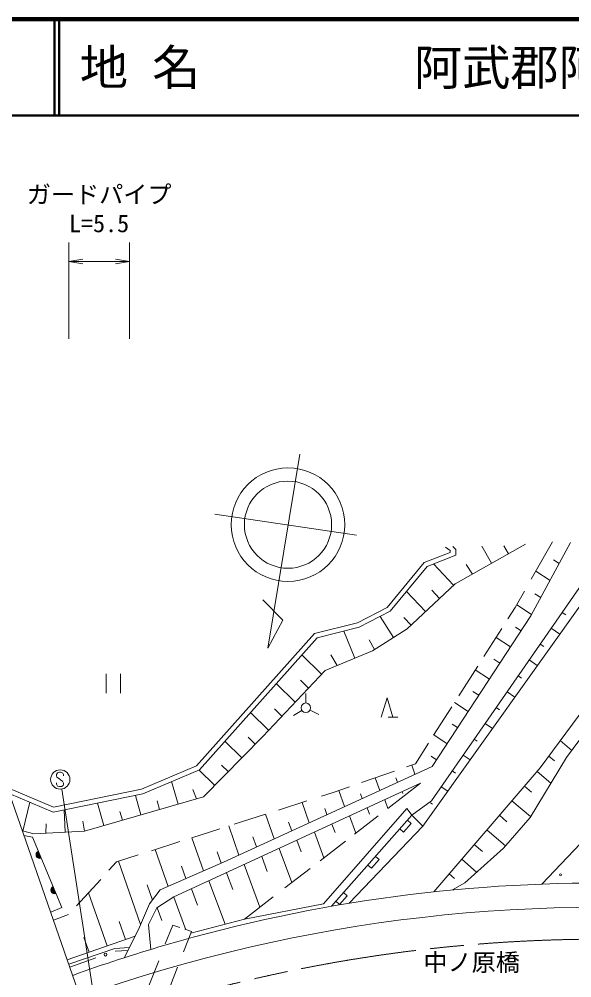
# Model space of a CAD drawing. Units: millimetres, scale not verified. Extents: x 40000 to 680000, y 20000 to 380000.
# Drawn here: x 364095 to 421386, y 280587 to 380000 of the extents above; entities that cross this region are included whole.
import ezdxf
from ezdxf.enums import TextEntityAlignment as Align

# ---------------------------------------------------------------- set-up
doc = ezdxf.new("R2010")
doc.units = ezdxf.units.MM
doc.header["$LTSCALE"] = 1000
doc.linetypes.add('CHAIN', pattern=[18.5, 12, -1.5, 3.5, -1.5])
for name, color, linetype, lineweight in [('M-BGD', 7, 'Continuous', 13), ('M-BMK', 2, 'CHAIN', 13), ('M-BMK-SRVR', 3, 'Continuous', 13), ('M-STR-STR1', 1, 'Continuous', 13), ('M-STR-STR3', 7, 'Continuous', 13), ('M-STR-STRC', 7, 'Continuous', 13), ('M-TTL', 2, 'Continuous', 140), ('M-TTL-LINE', 7, 'Continuous', 50)]:
    doc.layers.add(name, color=color, linetype=linetype, lineweight=lineweight)
doc.layers.add('M-TTL-TXT', color=7, linetype='Continuous')
doc.styles.add('ＭＳ ゴシック', font='')
doc.styles.get('ＭＳ ゴシック').set_extended_font_data('MS Gothic')

# ---------------------------------------------------------------- blocks, each defined once
blk = doc.blocks.new('open_arrow')
at = {"color": 0, "linetype": 'Continuous', "lineweight": -2}
blk.add_lwpolyline([(7.5, 1.25), (0, 0), (7.5, -1.25)], dxfattribs=at)

msp = doc.modelspace()

# ---------------------------------------------------------------- linework, layer by layer
at = {"layer": 'M-BGD'}
for p, q in [((405939, 296297), (427088, 325995)), ((406850, 298940), (425559, 325948)), ((408776, 324888), (408283, 325237)), ((409356, 325004), (409063, 325307)), ((409277, 321447), (416601, 325557)), ((412071, 325345), (413065, 323573)), ((414809, 324552), (414351, 325369)), ((417140, 318112), (421265, 325717)), ((417189, 321931), (419388, 325794)), ((406093, 323654), (408776, 324688)), ((406397, 323237), (409350, 324427)), ((408776, 324888), (408776, 324688)), ((409350, 324427), (409356, 325004)), ((402243, 319006), (406093, 323654)), ((402563, 318610), (406397, 323237)), ((409132, 321310), (407062, 323505)), ((411079, 322458), (410443, 323434)), ((420086, 323543), (419481, 323940)), ((419129, 321779), (417653, 322747)), ((404316, 316769), (409277, 321447)), ((404255, 320651), (406222, 318566)), ((407677, 319938), (406883, 320780)), ((415514, 318990), (416475, 320678)), ((418172, 320015), (417550, 320423)), ((417215, 318251), (415670, 319264)), ((399167, 317405), (402243, 319006)), ((399346, 316935), (402563, 318610)), ((414770, 317824), (415514, 318990)), ((420386, 318480), (420758, 318222)), ((394712, 316280), (399167, 317405)), ((401533, 318073), (402915, 315884)), ((404719, 317149), (403981, 317965)), ((406910, 302516), (417140, 318112)), ((382476, 302587), (394712, 316280)), ((394983, 315833), (399346, 316935)), ((397740, 316529), (398892, 313743)), ((400725, 314501), (404316, 316769)), ((412267, 313904), (414133, 316826)), ((416129, 316571), (415535, 316961)), ((419247, 316836), (420130, 316224)), ((382775, 302171), (394983, 315833)), ((400923, 314626), (400390, 315648)), ((415032, 314899), (413531, 315884)), ((418108, 315192), (418483, 314932)), ((395812, 312470), (400725, 314501)), ((395450, 312087), (393414, 314078)), ((397044, 312979), (396394, 314098)), ((413935, 313227), (413307, 313638)), ((416969, 313548), (417809, 312965)), ((389339, 305619), (395812, 312470)), ((409661, 309823), (411635, 312915)), ((412838, 311554), (411378, 312512)), ((373116, 310119), (373116, 312119)), ((374616, 312119), (374616, 310119)), ((394076, 310633), (393249, 311442)), ((415830, 311903), (416167, 311670)), ((392702, 309179), (390746, 311092)), ((411741, 309882), (411128, 310284)), ((414691, 310259), (415489, 309707)), ((393812, 309086), (393812, 310086)), ((401635, 307608), (402235, 309608)), ((402235, 309608), (402835, 307608)), ((391328, 307725), (390564, 308473)), ((393382, 308326), (392532, 307806)), ((394262, 308356), (395152, 307906)), ((407060, 305749), (408946, 308702)), ((410644, 308209), (409225, 309140)), ((413552, 308615), (413892, 308380)), ((418101, 302367), (422733, 308621)), ((389955, 306271), (388079, 308106)), ((402335, 307608), (403335, 307608)), ((420843, 303431), (423827, 307503)), ((409548, 306537), (408982, 306908)), ((413168, 306448), (412413, 306971)), ((383208, 299351), (389339, 305619)), ((388567, 304830), (387842, 305540)), ((407072, 305769), (408451, 304865)), ((411274, 305327), (411560, 305129)), ((387169, 303400), (385411, 305120)), ((405167, 302784), (406536, 304929)), ((420194, 305193), (421386, 304171)), ((407354, 303192), (406793, 303560)), ((410136, 303683), (410848, 303190)), ((417054, 297222), (420843, 303431)), ((419000, 303582), (419578, 303087)), ((376764, 300139), (382476, 302587)), ((385770, 301971), (385084, 302642)), ((385266, 292583), (406910, 302516)), ((404250, 302463), (405167, 302784)), ((405126, 301698), (404791, 302652)), ((407073, 289501), (418101, 302367)), ((376914, 299659), (382775, 302171)), ((382727, 302150), (384371, 300541)), ((399600, 300836), (403007, 302028)), ((401476, 300022), (401015, 301331)), ((403301, 300860), (403142, 301312)), ((408997, 302039), (409322, 301814)), ((417780, 301993), (419215, 300763)), ((362852, 300321), (367664, 298284)), ((380566, 298591), (379891, 300935)), ((380140, 288973), (405698, 300763)), ((396662, 299807), (398334, 300392)), ((405698, 300763), (402323, 298156)), ((408527, 299931), (407858, 300395)), ((416479, 300475), (417208, 299850)), ((363068, 299702), (367615, 297764)), ((367615, 297764), (376914, 299659)), ((367664, 298284), (376764, 300139)), ((370874, 295801), (383208, 299351)), ((376722, 297484), (376141, 299502)), ((382488, 299144), (382112, 300120)), ((395433, 299413), (396662, 299807)), ((397825, 298347), (397240, 300009)), ((399650, 299185), (399481, 299664)), ((403808, 299891), (403873, 299716)), ((365207, 298790), (364480, 295801)), ((372209, 298700), (372878, 296378)), ((378644, 298038), (378385, 298937)), ((390976, 297986), (393932, 298933)), ((394174, 296671), (393434, 298773)), ((402319, 298153), (401987, 299051)), ((404810, 297456), (406850, 298940)), ((406719, 298751), (406935, 298601)), ((415177, 298956), (417104, 297305)), ((418280, 290307), (426609, 299117)), ((368749, 297995), (368869, 295696)), ((374800, 296931), (374544, 297819)), ((386369, 296510), (389642, 297559)), ((390523, 294996), (389623, 297553)), ((395654, 288273), (404288, 298140)), ((395999, 297509), (395770, 298161)), ((396471, 288002), (404810, 297456)), ((396471, 288002), (404810, 297456)), ((398343, 297371), (399002, 295591)), ((401316, 297379), (398869, 295488)), ((400165, 298211), (400406, 297558)), ((404288, 298140), (404843, 297412)), ((404843, 297412), (405939, 296297)), ((413876, 297438), (414657, 296768)), ((366872, 295591), (366881, 296540)), ((370883, 295803), (370703, 296823)), ((386872, 293321), (385813, 296332)), ((392348, 295834), (392030, 296737)), ((396522, 296530), (396844, 295659)), ((398302, 288313), (405939, 296297)), ((404719, 296598), (403926, 295698)), ((404344, 296929), (404719, 296598)), ((414312, 294037), (417054, 297222)), ((364423, 295815), (365613, 295525)), ((365477, 295176), (364591, 295333)), ((365613, 295525), (370874, 295801)), ((381988, 295107), (384908, 296042)), ((395684, 293029), (394700, 295690)), ((403926, 295698), (403551, 296029)), ((412574, 295919), (414537, 294237)), ((368530, 287882), (365477, 295176)), ((377821, 293772), (380750, 294711)), ((383209, 291681), (382002, 295111)), ((388697, 294158), (388328, 295209)), ((392879, 294850), (393322, 293652)), ((397908, 294746), (395304, 292735)), ((411272, 294401), (412112, 293681)), ((374199, 292612), (376439, 293330)), ((379535, 290068), (378191, 293891)), ((385046, 292483), (384631, 293665)), ((392367, 290467), (391057, 294009)), ((410280, 290449), (414312, 294037)), ((373403, 291740), (374199, 292612)), ((376687, 286111), (374380, 292670)), ((378713, 289707), (385266, 292583)), ((389050, 287905), (387414, 292329)), ((389235, 293169), (389811, 291613)), ((400618, 291949), (400243, 292279)), ((401412, 292849), (400618, 291949)), ((401037, 293179), (401412, 292849)), ((411521, 291553), (409971, 292882)), ((381372, 290874), (380924, 292149)), ((385592, 291489), (386235, 289751)), ((394269, 291935), (391651, 289913)), ((408669, 291364), (409238, 290876)), ((370028, 288040), (372545, 290800)), ((385435, 286148), (383770, 290648)), ((409025, 289698), (410280, 290449)), ((371284, 289417), (373225, 283899)), ((377914, 288650), (377353, 290246)), ((377616, 288254), (378713, 289707)), ((381949, 289808), (382569, 288132)), ((397730, 289429), (398105, 289099)), ((378382, 287842), (380140, 288973)), ((381382, 285574), (380127, 288968)), ((390432, 288972), (387463, 286679)), ((397311, 288199), (396936, 288529)), ((398105, 289099), (397311, 288199)), ((367363, 287379), (368530, 287882)), ((376459, 285586), (377616, 288254)), ((377514, 286105), (378382, 287842)), ((378406, 287857), (378893, 286538)), ((387463, 286679), (395654, 288273)), ((367645, 286571), (369211, 287145)), ((375112, 284563), (374458, 286420)), ((381883, 285219), (387463, 286679)), ((374989, 282674), (376459, 285586)), ((377750, 283538), (377514, 286105)), ((379244, 284098), (380014, 286049)), ((380014, 286049), (380744, 285795)), ((381945, 285378), (381138, 283279)), ((381259, 285617), (381945, 285378)), ((369084, 282443), (376122, 284918)), ((371338, 283236), (370796, 284778)), ((369241, 281993), (374002, 283643)), ((374002, 283643), (375526, 283738)), ((374061, 283346), (375369, 283427)), ((369340, 281709), (372038, 282645)), ((380525, 281682), (379347, 278616))]:
    msp.add_line(p, q, dxfattribs=at)
for centre, radius in [((393812, 308587), 500), ((420220, 291279), 100), ((373049, 282995), 150)]:
    msp.add_circle(centre, radius, dxfattribs=at)
for centre, radius, start, end in [((366240, 293352), 400, 112.71441, 292.71441), ((366240, 293352), 400, 112.71441, 292.71441), ((366240, 293352), 350, 112.71441, 292.71441), ((366240, 293352), 300, 112.71441, 292.71441), ((366240, 293352), 250, 112.71441, 292.71441), ((366240, 293352), 200, 112.71441, 292.71441), ((366240, 293352), 150, 112.71441, 292.71441), ((366240, 293352), 100, 112.71441, 292.71441), ((366240, 293352), 50, 112.71441, 292.71441), ((367767, 289705), 400, 112.71441, 292.71441), ((367767, 289705), 400, 112.71441, 292.71441), ((367767, 289705), 350, 112.71441, 292.71441), ((367767, 289705), 300, 112.71441, 292.71441), ((367767, 289705), 250, 112.71441, 292.71441), ((367767, 289705), 200, 112.71441, 292.71441), ((367767, 289705), 150, 112.71441, 292.71441), ((367767, 289705), 100, 112.71441, 292.71441), ((367767, 289705), 50, 112.71441, 292.71441), ((424141, 127902), 160000, 83.46535, 109.61894), ((424155, 130415), 160000, 106.32094, 109.91988)]:
    msp.add_arc(centre, radius, start, end, dxfattribs=at)
at = {"layer": 'M-BMK'}
msp.add_arc((424508, 124597), 160000, 83.67722, 108.99534, dxfattribs=at)
at = {"layer": 'M-BMK-SRVR'}
for p, q in [((393195, 334889), (389877, 314758)), ((399060, 326489), (384376, 328657)), ((355000, 322845), (371156, 276500)), ((391430, 317662), (389366, 319784)), ((389877, 314758), (391430, 317662))]:
    msp.add_line(p, q, dxfattribs=at)
for radius in [5885, 4520]:
    msp.add_circle((391963, 327577), radius, dxfattribs=at)
at = {"layer": 'M-STR-STR1'}
msp.add_line((377394, 279410), (378559, 282362), dxfattribs=at)
msp.add_arc((424155, 130415), 160000, 88.78727, 106.32094, dxfattribs=at)
at = {"layer": 'M-STR-STR3'}
for p, q in [((369241, 346856), (369241, 356856)), ((375526, 346856), (375526, 356856)), ((369241, 354856), (375526, 354856))]:
    msp.add_line(p, q, dxfattribs=at)
at = {"layer": 'M-STR-STRC'}
for p, q in [((368072, 301853), (367948, 301668)), ((367948, 301668), (367951, 301537)), ((367951, 301537), (368014, 301408)), ((368014, 301408), (368269, 301226)), ((368264, 301918), (368072, 301853)), ((368385, 301916), (368264, 301918)), ((368269, 301226), (368398, 301094)), ((368635, 301797), (368385, 301916)), ((368699, 301666), (368635, 301797)), ((368699, 301537), (368699, 301666)), ((367951, 300689), (367948, 300810)), ((367990, 300586), (367951, 300689)), ((368075, 300475), (367990, 300586)), ((368262, 300415), (368075, 300475)), ((368396, 300415), (368262, 300415)), ((368496, 300444), (368396, 300415)), ((368398, 301094), (368578, 300978)), ((368638, 300536), (368496, 300444)), ((368578, 300978), (368704, 300778)), ((368699, 300668), (368638, 300536)), ((368704, 300778), (368699, 300668)), ((371776, 279091), (368509, 300168))]:
    msp.add_line(p, q, dxfattribs=at)
msp.add_circle((368355, 301156), 1000, dxfattribs=at)
at = {"layer": 'M-TTL'}
msp.add_line((680000, 380000), (40000, 380000), dxfattribs=at)
at = {"layer": 'M-TTL-LINE'}
for p, q in [((367750, 380000), (367750, 370000)), ((368250, 380000), (368250, 370000)), ((40000, 370000), (680000, 370000))]:
    msp.add_line(p, q, dxfattribs=at)

# ---------------------------------------------------------------- block references
at = {"layer": 'M-STR-STR3', "xscale": 193, "yscale": 193}
msp.add_blockref('open_arrow', (369241, 354856), dxfattribs=at)
at = {"layer": 'M-STR-STR3', "xscale": 193, "yscale": 193, "rotation": 180}
msp.add_blockref('open_arrow', (375526, 354856), dxfattribs=at)

# ---------------------------------------------------------------- texts
at = {"layer": 'M-STR-STR1', "style": 'ＭＳ ゴシック'}
msp.add_text('中ノ原橋', height=1833, dxfattribs=at).set_placement((406001, 280735), align=Align.BOTTOM_LEFT)
at = {"layer": 'M-STR-STR3', "style": 'ＭＳ ゴシック'}
for s, p in [('ガードパイプ', (364884, 360356)), ('L=5.5', (369259, 357356))]:
    msp.add_text(s, height=1833, dxfattribs=at).set_placement(p, align=Align.BOTTOM_LEFT)
at = {"layer": 'M-TTL-TXT', "style": 'ＭＳ ゴシック'}
for s, p in [('地 名', (370380, 375000)), ('阿武郡阿武町大字奈古', (405024, 375000))]:
    msp.add_text(s, height=3666, dxfattribs=at).set_placement(p, align=Align.MIDDLE_LEFT)

doc.saveas('drawing.dxf')
